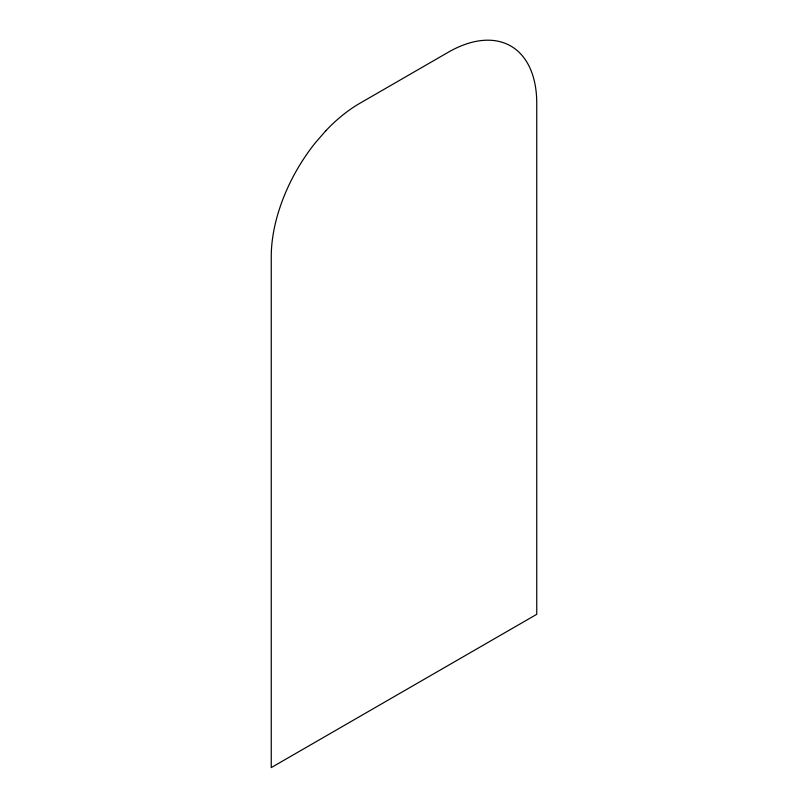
<?xml version="1.0" encoding="UTF-8"?>
<svg xmlns="http://www.w3.org/2000/svg" width="808" height="808" viewBox="0 0 808 808"><rect width="100%" height="100%" fill="white"/><g stroke="black" fill="none" stroke-linecap="round" stroke-linejoin="round"><path stroke-width="1.21" d="M325.887 130.684L315.504 142.592A125.159 72.266 -60 0 0 271.246 256.641L271.246 767.6L536.754 614.312L536.754 103.353A125.159 72.266 -60 0 0 448.248 52.257L359.752 103.353A125.159 72.266 -60 0 0 325.887 130.684"/></g></svg>
